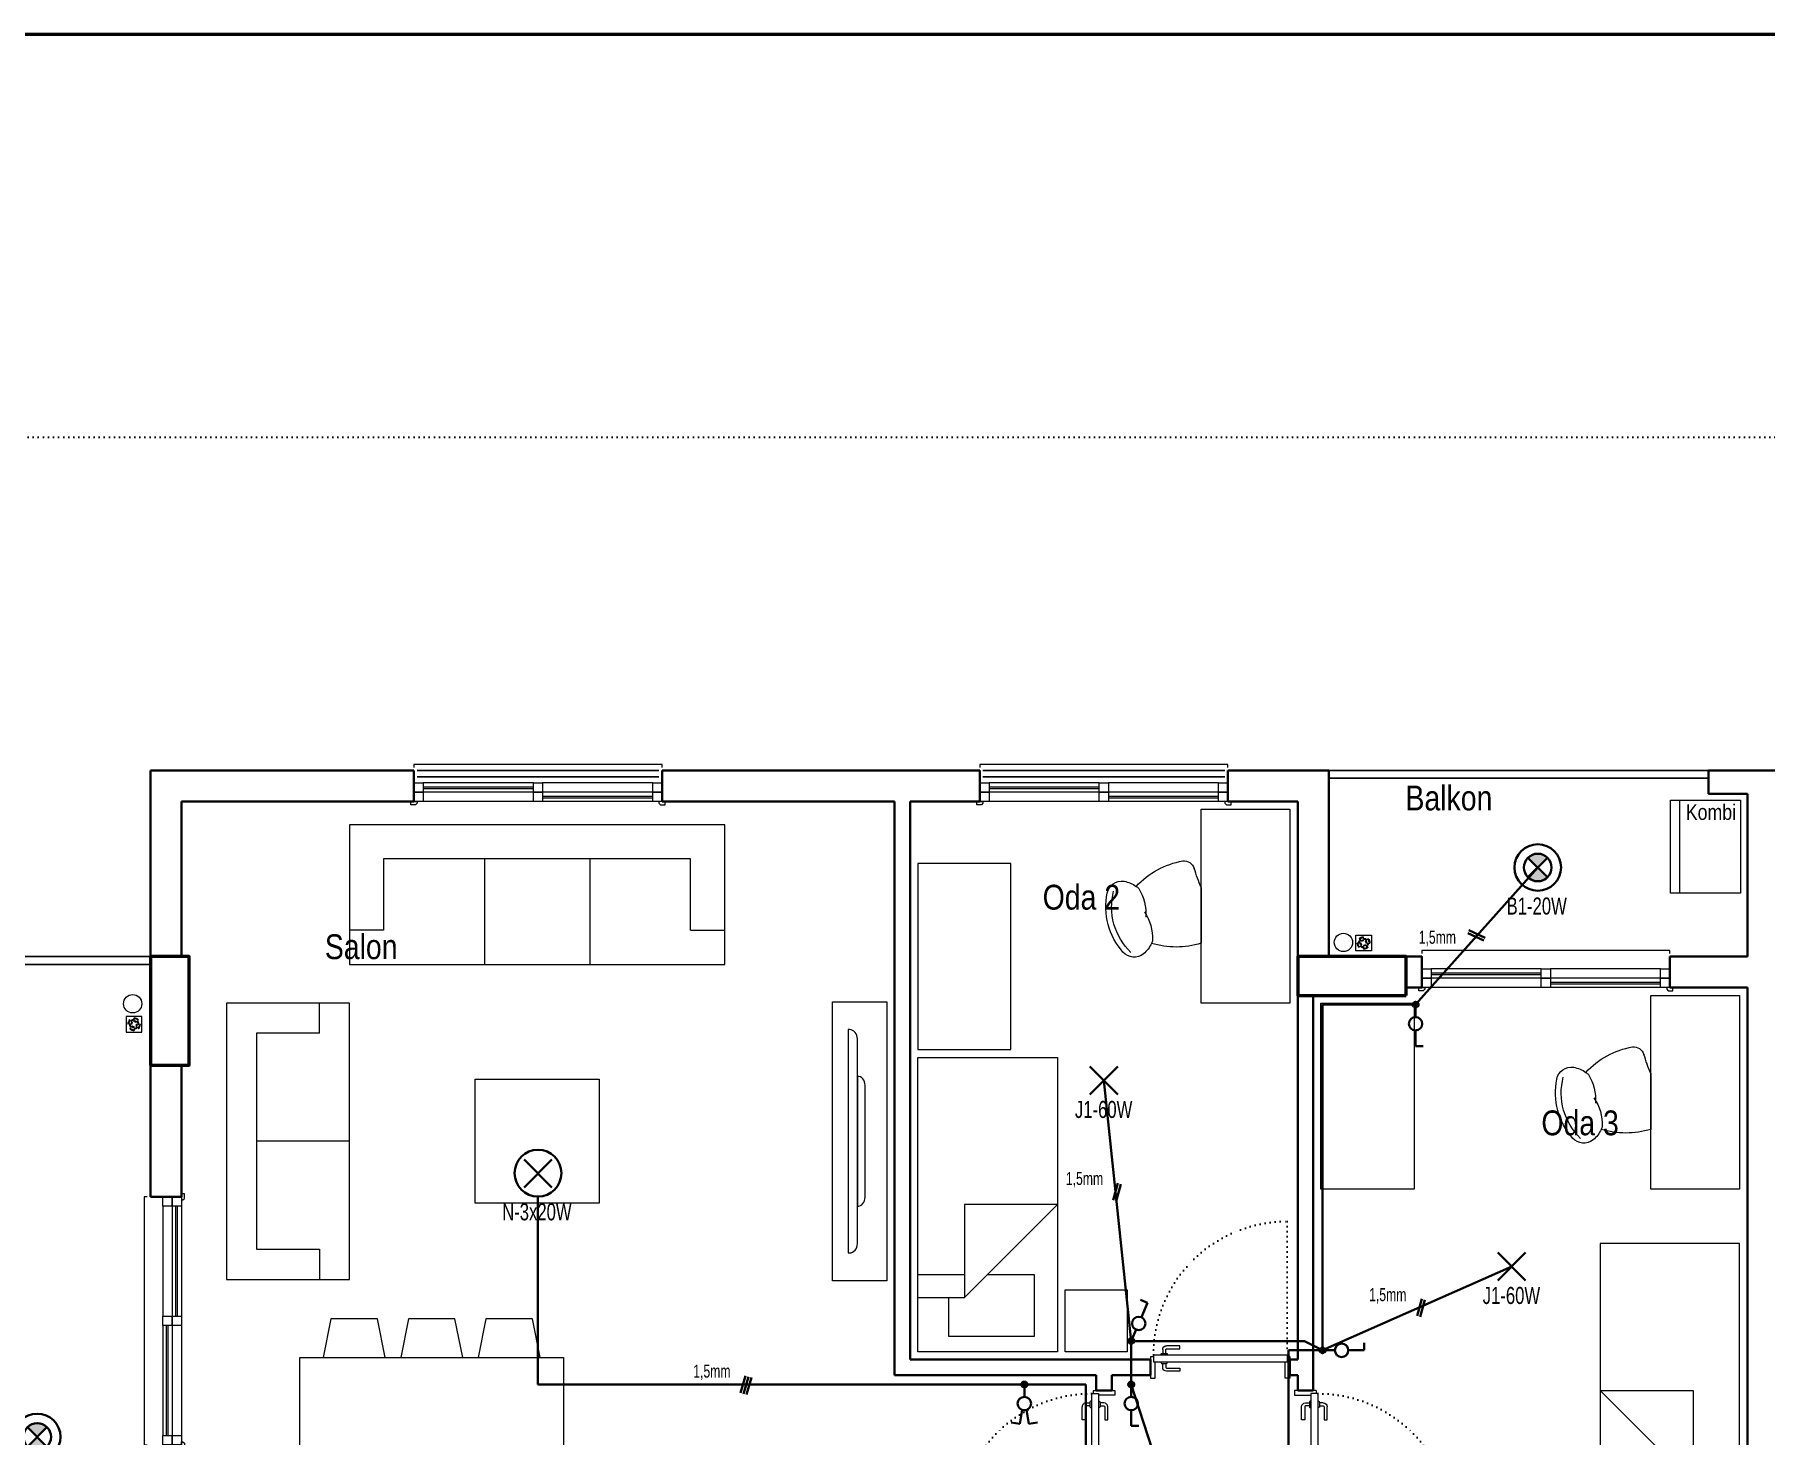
# Model space of a CAD drawing. Header units: millimetres. Extents: x 1852829 to 1882754, y -270850 to -231658.
# Drawn here: x 1864848 to 1865964, y -247250 to -246346 of the extents above; entities that cross this region are included whole.
import ezdxf
from ezdxf.enums import TextEntityAlignment as Align

# ---------------------------------------------------------------- set-up
doc = ezdxf.new("R2010")
doc.units = ezdxf.units.MM
for name, pattern in [('CONTINOUS', [0]), ('CONTINU', [0]), ('DASHED', [0.75, 0.5, -0.25]), ('izdüşüm arka', [3.174999999999999, 0, -3.174999999999999])]:
    doc.linetypes.add(name, pattern=pattern)
for name, color, linetype, lineweight in [('a_ba', 6, 'Continuous', 50), ('a_doğrama', 251, 'Continuous', 20), ('a_duvar', 251, 'Continuous', 35), ('a_görünüş', 32, 'Continuous', 25), ('a_görünüş_ince', 8, 'Continuous', 20), ('a_izdüşüm_arka', 251, 'izdüşüm arka', 30), ('a_not_mahal', 253, 'Continuous', 5), ('a_tefriş', 8, 'Continuous', 20), ('a_çerçeve_line', 7, 'Continuous', 50), ('Aydınlatma', 4, 'CONTINOUS', 35), ('Aydınlatma_', 3, 'Continuous', 40), ('m_yib', 65, 'Continuous', 20), ('Priz', 6, 'CONTINOUS', 40), ('Topraklama', 3, 'DASHED', 40)]:
    doc.layers.add(name, color=color, linetype=linetype, lineweight=lineweight)
doc.styles.add('Grupcad', font='arial.ttf', dxfattribs={"width": 0.7})
doc.styles.add('OL', font='tsimplex.shx', dxfattribs={"width": 0.8, "height": 12})
doc.styles.get("Standard").update_dxf_attribs({"font": 'ARIALN.TTF'})

# ---------------------------------------------------------------- blocks, each defined once
blk = doc.blocks.new('K2')
at = {"layer": 'a_doğrama', "color": 251, "linetype": 'Continuous'}
for p, q in [((-12.00000000162981, 90), (-12.00000000162981, 88.09999999962747)), ((-12.00000000162981, 90), (-10.00000000186265, 90)), ((-13.00000000162981, 88.09999999962747), (-13.00000000186265, 1.900000000372529)), ((-13.00000000162981, 88.09999999962747), (-8.500000001862645, 88.09999999962747)), ((-8.500000001862645, 88.09999999962747), (-8.500000001862645, 1.900000000372529)), ((-13.00000000186265, 1.900000000372529), (-8.500000001862645, 1.900000000372529)), ((-12.00000000186265, 0), (-12.00000000186265, 1.900000000372529)), ((-12.00000000186265, 0), (-10.00000000186265, 0))]:
    blk.add_line(p, q, dxfattribs=at)
for points in [[(-1.629814505577087e-09, 90.00000000005821), (1.999999998137355, 90), (1.999999998137355, 87), (-8.500000001862645, 87)], [(0, 0), (2, 0), (2, 3), (-8.500000001862645, 3)]]:
    blk.add_lwpolyline(points, dxfattribs=at)
at = {"layer": 'a_doğrama', "color": 251}
for points in [[(-14.00000000162981, 80.09999999962747), (-16.50000000162981, 80.09999999962747, 0.414213562373095), (-17.00000000162981, 79.59999999962747), (-17.00000000186265, 71.09999999962747), (-19.00000000186265, 71.09999999962747), (-19.00000000186265, 79.59999999962747)], [(-13.00000000162981, 83.09999999962747), (-13.50000000186265, 83.09999999962747, 0.4142135623730951), (-14.00000000186265, 82.59999999962747), (-14.00000000186265, 79.59999999962747, 0.414213562373095), (-13.50000000162981, 79.09999999968568), (-13.00000000162981, 79.09999999962747)], [(-8.500000001629815, 83.09999999962747), (-8.000000001629815, 83.09999999962747, -0.4142135623730951), (-7.500000001862645, 82.59999999962747), (-7.500000001862645, 79.59999999962747, -0.414213562373095), (-8.000000001629815, 79.09999999962747), (-8.500000001629815, 79.09999999962747)], [(-7.500000001862645, 80.09999999956926), (-5.000000001862645, 80.09999999962747, -0.414213562373095), (-4.500000001862645, 79.59999999962747), (-4.500000001862645, 71.09999999962747), (-2.500000001862645, 71.09999999962747), (-2.500000001629815, 79.59999999962747)]]:
    blk.add_lwpolyline(points, format="xyb", dxfattribs=at)
for points in [[(-16.50000000186265, 82.09999999962747), (-14.00000000162981, 82.09999999962747)], [(-5.000000001862645, 82.09999999962747), (-7.500000001862645, 82.09999999962747)]]:
    blk.add_lwpolyline(points, dxfattribs=at)
for centre, start, end in [((-16.50000000186265, 79.59999999962747), 90, 180), ((-5.000000001629815, 79.59999999962747), 0, 90)]:
    blk.add_arc(centre, 2.499999999999999, start, end, dxfattribs=at)
at = {"layer": 'a_izdüşüm_arka', "color": 251}
blk.add_lwpolyline([(-99.20006576180458, 1.900000000372529), (-13.00006576254964, 1.900000000372529)], dxfattribs=at)
blk.add_arc((-13.00006576254964, 1.900000000372529), 86.19999999925494, 89.99995624410063, 180, dxfattribs=at)
blk = doc.blocks.new('160p')
at = {"layer": 'a_doğrama', "color": 251}
for points in [[(-5.999925318639725, -6), (-5.999925318639725, 0), (-11.99992531863973, 0), (-11.99992531863973, -6)], [(7.46813602745533e-05, -6), (7.46813602745533e-05, 0), (-5.999925318639725, 0), (-5.999925318639725, -6)], [(-5.999925318639725, -83), (-5.999925318639725, -77), (-11.99992531863973, -77), (-11.99992531863973, -83)], [(7.46813602745533e-05, -83), (7.46813602745533e-05, -77), (-5.999925318639725, -77), (-5.999925318639725, -83)], [(-5.999925318639725, -160), (-5.999925318639725, -154), (-11.99992531863973, -154), (-11.99992531863973, -160)], [(7.46813602745533e-05, -160), (7.46813602745533e-05, -154), (-5.999925318639725, -154), (-5.999925318639725, -160)]]:
    blk.add_lwpolyline(points, close=True, dxfattribs=at)
for points in [[(2.000037341145799, -1.000074680894613), (2.00014936318621, 1.999925318174064), (0.0001493635354563594, 1.999999999068677), (0, -1.999999998137355), (1.000000001280569, -2.000037338584661), (2.000037341145799, -1.000074680894613)], [(-9.499925318639725, -6), (-9.499925318639725, -77)], [(-8.499925318639725, -6), (-8.499925318639725, -77)], [(-3.499925318639725, -83), (-3.499925318639725, -154)], [(-2.499925318639725, -83), (-2.499925318639725, -154)], [(2.000037341145799, -158.9999253191054), (2.00014936318621, -161.9999253181741), (0.0001493635354563594, -161.9999999990687), (0, -158.0000000018626), (1.000000001280569, -157.9999626614153), (2.000037341145799, -158.9999253191054)]]:
    blk.add_lwpolyline(points, dxfattribs=at)
at = {"layer": 'a_görünüş_ince', "color": 251}
for points in [[(-21.99992531829048, -160), (-23.99992531829048, -160), (-23.99992531805765, 0), (-21.99992531805765, 0)], [(-11.99992531863973, -77), (-11.99992531863973, -6)], [(-5.999925318639725, -77), (-5.999925318639725, -6)], [(-5.999925318639725, -77), (-5.999925318639725, -6)], [(7.46813602745533e-05, -77), (7.46813602745533e-05, -6)], [(-11.99992531863973, -154), (-11.99992531863973, -83)], [(-5.999925318639725, -154), (-5.999925318639725, -83)], [(-5.999925318639725, -154), (-5.999925318639725, -83)], [(7.46813602745533e-05, -154), (7.46813602745533e-05, -83)]]:
    blk.add_lwpolyline(points, dxfattribs=at)
blk = doc.blocks.new('tefriş_koltuk_242x90')
at = {"layer": 'a_tefriş'}
for p, q in [((-34, -22), (-34, -90)), ((34, -22), (34, -90)), ((-99, -68), (-121, -68)), ((99, -68), (121, -68))]:
    blk.add_line(p, q, dxfattribs=at)
for points in [[(-121, -90), (-121, 0), (121, 0), (121, -90), (-121, -90)], [(-99, -68), (-99, -22), (99, -22), (99, -68)]]:
    blk.add_lwpolyline(points, dxfattribs=at)
blk = doc.blocks.new('tefriş_koltuk_202x90')
at = {"layer": 'a_tefriş'}
for p, q in [((0, -90), (0, -22)), ((-79, -68), (-101, -68)), ((79, -68), (101, -68))]:
    blk.add_line(p, q, dxfattribs=at)
for points in [[(101, -90), (101, 0), (-101, 0), (-101, -90), (101, -90)], [(79, -68), (79, -22), (-79, -22), (-79, -68)]]:
    blk.add_lwpolyline(points, dxfattribs=at)
blk = doc.blocks.new('tefirş_tv')
at = {"layer": 'a_tefriş'}
for points in [[(60, 4), (60, 5, 0.4142135623730951), (55, 10), (-55, 10, 0.4142135623730951), (-60, 5), (-60, 4)], [(35, 10), (35, 10, 0.4142135623730951), (30, 15), (-30, 15, 0.4142135623730951), (-35, 10), (-35, 10)]]:
    blk.add_lwpolyline(points, format="xyb", close=True, dxfattribs=at)
blk = doc.blocks.new('tefriş_yatak tek')
at = {"layer": 'a_tefriş'}
for points in [[(0, -0.4500000000007276), (-1.899999999994179, -0.4499999999825377), (-1.899999999994179, 0.4500000000152795), (7.276000000000001e-12, 0.4499999999970897)], [(-1.899999999994179, -0.4999999999818101), (-1.5, -0.4999999999818101), (-1.5, -0.8999999999832652), (-1.899999999994179, -0.8999999999832652)]]:
    blk.add_lwpolyline(points, close=True, dxfattribs=at)
for points in [[(-1.549999999995634, 0.4500000000080036), (-1.549999999995634, 0.1500000000087311), (-0.9499999999970896, -0.4499999999934517), (-0.9499999999970896, 0.1500000000087311), (-1.549999999995634, 0.1500000000087311)], [(-1.399999999994179, 0.4500000000080036), (-1.399999999994179, 0.1500000000087311)], [(-1.399999999994179, 7.276000000000001e-12), (-1.399999999994179, -0.2999999999919964), (-1.799999999995634, -0.2999999999847205), (-1.799999999995634, 0.2500000000181899), (-1.549999999995634, 0.250000000007276)]]:
    blk.add_lwpolyline(points, dxfattribs=at)
blk = doc.blocks.new('tefriş_sandalye')
at = {"layer": 'a_tefriş'}
blk.add_line((0, -17.97193204984069), (0, 17.97193204984069), dxfattribs=at)
at = {"layer": 'a_tefriş', "extrusion": (0, 0, -1)}
for centre, major_axis, ratio, start_param, end_param in [((48.74146834015846, 10.45292807649821), (12.99667295679291, -12.99667295679291), 0.9999999999988621, 2.778399601265729, 3.245117787393993), ((43.18287486303598, 17.30047719366848), (6.760212006542563, 6.760212006542566), 0.9999999999999275, 4.815914114188857, 6.347040341211097), ((17.00272081233561, -5.732868962921202), (31.41721406745103, -31.41721406745102), 0.9999999999999692, -1.506941292763139, -0.5874538096300875), ((16.00839138403535, -34.32217725366354), (38.67132311283241, 38.67132311283241), 0.9999999999999551, 5.200723096198017, 5.794059864019835), ((62.07704428676516, 15.11196062900126), (21.8230740851798, -21.8230740851798), 0.999999999999872, 1.757106745828231, 2.385974519517692), ((62.07704428676516, 15.11196062900126), (21.8230740851798, -21.8230740851798), 0.999999999999872, 1.757106745828231, 2.385974519517692), ((48.74146834015846, 10.45292807649821), (12.99667295678365, -12.99667295678364), 0.99999999999815, 2.6645371924789, 2.77839960126549), ((48.74146834015846, 10.45292807649821), (12.99667295678365, -12.99667295678364), 0.99999999999815, 2.6645371924789, 2.77839960126549), ((-153.9916390515864, -79.71366215869784), (117.3146754132853, -117.3146754132853), 0.9999999999995368, -1.166716425964234, -1.087708352891789), ((1.846952122636139, 18.52903357986361), (38.67132311283346, -38.67132311283346), 0.9999999999998272, -0.0344733324385442, 0.6019458158985436), ((52.58218097593635, -3.880806615576148), (12.99667295684863, -12.99667295684863), 0.999999999997, 1.410390603520463, 1.524253012306495), ((52.58218097593635, -3.880806615576148), (12.99667295684863, -12.99667295684863), 0.999999999997, 1.410390603520463, 1.524253012306495), ((52.58218097593635, -3.880806615576148), (12.99667295680965, 12.99667295680965), 0.9999999999994532, 2.514468744187543, 2.981186930314801), ((51.19207237288356, -12.59025484323501), (6.760212006539503, -6.760212006539497), 0.9999999999997768, -0.5874538096303814, 0.9436724173930268), ((11.13268793560564, -28.2164516877383), (4.992327757084597, -4.992327757084597), 0.9999999999999302, 0.6873686376137833, 2.053884300698129)]:
    blk.add_ellipse(centre, major_axis=major_axis, ratio=ratio, start_param=start_param, end_param=end_param, dxfattribs=at)
at = {"layer": 'a_tefriş', "extrusion": (0, 0, -0.9999999999999998)}
for centre, major_axis, ratio, start_param, end_param in [((16.91667054221034, -5.533280727453529), (28.83951581086084, 28.83951581086084), 0.9999999999999994, 6.265559887738812, 7.321948975697567), ((16.91667054221034, -5.533280727453529), (28.83951581086084, 28.83951581086084), 0.9999999999999994, 6.265559887738812, 7.321948975697567), ((66.46064479555935, -1.247859190218149), (21.82307408517871, -21.82307408517871), 0.9999999999999848, 1.802815685268583, 2.431683458958088), ((66.46064479555935, -1.247859190218149), (21.82307408517871, -21.82307408517871), 0.9999999999999848, 1.802815685268583, 2.431683458958088)]:
    blk.add_ellipse(centre, major_axis=major_axis, ratio=ratio, start_param=start_param, end_param=end_param, dxfattribs=at)
blk = doc.blocks.new('tefriş_süzgeç')
at = {"layer": 'a_tefriş'}
for p, q in [((4.999999999767168, 0), (-4.999999999767168, 0)), ((-4.999999999767168, 0), (-5.00000000023283, -9.999999999068676)), ((4.999999999767168, -9.999999999068676), (4.999999999767168, 0)), ((-5.00000000023283, -9.999999999068676), (4.999999999767168, -9.999999999068676)), ((-3.624374986393377, -5.061997667886316), (-4.124374985927715, -5.061997668817638)), ((-2.624374985927715, -5.061997667886316), (-3.124374985927715, -5.061997667886316)), ((-2.580978826852515, -7.580978826619684), (-2.934532216982915, -7.934532217681407)), ((-2.549553412196473, -2.511978339935012), (-2.898696066995398, -2.154068565527268)), ((-1.960721618304887, -3.338196313462503), (-2.30986427217249, -2.980286539986083)), ((-1.873872044263407, -6.873872044496237), (-2.227425434859469, -7.227425436489284)), ((-1.624374985927715, -5.061997667886316), (-2.124374985927715, -5.061997667886316)), ((-1.166765264002606, -6.166765264235437), (-1.52031865552999, -6.520318654365838)), ((-1.152982795378193, -3.943617439828813), (-1.502125448780134, -3.585707665421068)), ((-0.157720073460041, -2.526679446673369), (-0.157720073460041, -2.026679447604692)), ((-0.0619976662273985, -1.499620349357428), (-0.0619976662273985, -0.999620350288751)), ((-0.0619976681191474, -2.99962035100907), (-0.0619976685848087, -3.501690010540187)), ((-0.0619976681191474, -6.624374984763563), (-0.0619976676534861, -7.124374984763563)), ((-0.0619976676534861, -7.624374986626207), (-0.0619976681191474, -8.124374986626206)), ((-0.0619976685848087, -8.624374985694885), (-0.0619976681191474, -9.124374986626206)), ((1.042769928695634, -3.957230071537196), (1.396323318826034, -3.603676681406795)), ((1.056382559938356, -6.152982796542346), (1.4142923343461, -6.502125450409948)), ((1.500379648292437, -5.061997667886316), (2.000379649223759, -5.061997667886316)), ((1.749876709422096, -3.250123291276395), (2.103430098621174, -2.896569899283349)), ((1.772202108753845, -6.851268104277551), (2.130111884092912, -7.200410758145153)), ((2.456983491079881, -2.543016509152948), (2.810536880744621, -2.189463119022548)), ((2.488021658966317, -7.549553413875401), (2.8459314329084, -7.898696067743003)), ((2.500379649223759, -5.061997667886316), (3.000379648758098, -5.061997667886316)), ((3.500379649689422, -5.061997667886316), (4.000379649689422, -5.061997666954994))]:
    blk.add_line(p, q, dxfattribs=at)
for centre, radius, start, end in [((-0.0619976681191474, -5.061997667886316), 4.062377317597922, 134.2895954455946, 179.9999999466391), ((-0.0619976681191474, -5.061997667886316), 3.562377317597923, 134.2895954455946, 179.9999999466391), ((-0.0619976681191474, -5.061997667886316), 3.062377317597923, 179.9999999466391, 225.0000000094237), ((-0.0619976681191474, -5.061997667886316), 4.062377317597922, 225.0000000094237, 269.9999999733196), ((-0.0619976681191474, -5.061997667886316), 2.562377317597923, 179.9999999466391, 225.0000000094237), ((-0.0619976681191474, -5.061997667886316), 3.562377317597923, 225.0000000094237, 269.9999999733196), ((-0.3842644772885251, -4.420736038768153), 2.404751406819375, 84.59432072315609, 143.2015872092405), ((-0.0619976681191474, -5.061997667886316), 2.062377317597923, 134.2895954455946, 179.9999999466391), ((-0.1431039219996819, -4.967836399330735), 2.441200708543581, 90.34304790748254, 138.1212251299477), ((-0.0619976681191474, -5.061997667886316), 1.562377317597923, 134.2895954455946, 179.9999999466391), ((-0.0619976681191474, -5.061997667886316), 2.062377317597923, 225.0000000094237, 269.9999999733196), ((-0.0619976681191474, -5.061997667886316), 1.562377317597923, 225.0000000094237, 269.9999999733196), ((-0.0619976681191474, -5.061997667886316), 4.062377317597922, 45.00000000942374, 89.99999997331958), ((-0.0619976681191474, -5.061997667886316), 3.562377317597923, 45.00000000942374, 89.99999997331958), ((-0.0619976681191474, -5.061997667886316), 2.062377317597923, 45.00000000942374, 89.99999997331958), ((-0.0619976681191474, -5.061997667886316), 1.562377317597923, 45.00000000942374, 89.99999997331958), ((-0.0619976681191474, -5.061997667886316), 2.562377317597923, 269.9999999733196, 315.710404554327), ((-0.0619976681191474, -5.061997667886316), 3.062377317597923, 269.9999999733196, 315.710404554327), ((-0.0619976681191474, -5.061997667886316), 1.562377317597923, 314.2895954455946, 359.9999999466391), ((-0.0619976681191474, -5.061997667886316), 2.062377317597923, 314.2895954455946, 359.9999999466391), ((-0.0619976681191474, -5.061997667886316), 2.562377317597923, 359.9999999466391, 45.00000000942374), ((-0.0619976681191474, -5.061997667886316), 3.062377317597923, 359.9999999466391, 45.00000000942374), ((-0.0619976681191474, -5.061997667886316), 3.562377317597923, 314.2895954455946, 359.9999999466391), ((-0.0619976681191474, -5.061997667886316), 4.062377317597922, 314.2895954455946, 359.9999999466391)]:
    blk.add_arc(centre, radius, start, end, dxfattribs=at)
blk = doc.blocks.new('kombi')
at = {"layer": 'a_tefriş', "lineweight": 20}
for p, q in [((-4.751340766903013, 59.99999982936424), (40.24865918117575, 60.0021619629988)), ((-4.748457922134548, -1.013686414808035e-07), (-4.751340766903013, 59.99999982936424)), ((1.251542070880532, 0.0002881831023842096), (1.248659226112068, 60.00028811386437)), ((40.24865918117575, 60.0021619629988), (40.25154202594422, 0.002162032265914604)), ((69.24875934096053, 60.0019962839142), (69.24587649595924, 0.001996353181311861)), ((114.2487592888065, 59.99983415027964), (69.24875934096053, 60.0019962839142)), ((108.2458764510229, 0.0001225040468852967), (108.2487592957914, 60.00012243477977)), ((114.245876444038, -0.0001657804532442242), (114.2487592888065, 59.99983415027964)), ((40.25154202594422, 0.002162032265914604), (-4.748457922134548, -1.013686414808035e-07)), ((69.24587649595924, 0.001996353181311861), (114.245876444038, -0.0001657804532442242))]:
    blk.add_line(p, q, dxfattribs=at)
at = {"layer": 'a_not_mahal'}
for p in [(5.042008734541014, 47.32219275448006), (73.18532747216523, 47.32202707542456)]:
    blk.add_text('Kombi', height=10, dxfattribs=at).set_placement(p)
blk = doc.blocks.new('J1-20W')
at = {"layer": 'Aydınlatma', "color": 1, "linetype": 'CONTINU'}
for p, q in [((9, 9), (-9, -9)), ((-9, 9), (9, -9))]:
    blk.add_line(p, q, dxfattribs=at)
at = {"layer": 'Aydınlatma', "linetype": 'CONTINU', "style": 'Grupcad', "width": 0.7, "flags": 8}
blk.add_attdef('J1-20W', text='', height=11, dxfattribs=at).set_placement((0, 18.74764386721654), align=Align.MIDDLE_CENTER)
blk = doc.blocks.new('N-3x20W')
at = {"layer": 'Aydınlatma', "color": 6, "linetype": 'CONTINU'}
for p, q in [((9, 9), (-9, -9)), ((-9, 9), (9, -9))]:
    blk.add_line(p, q, dxfattribs=at)
at = {"layer": 'Aydınlatma', "linetype": 'CONTINU'}
blk.add_circle((0, -0.3079431056394242), 15.11081903452493, dxfattribs=at)
at = {"layer": 'Aydınlatma', "linetype": 'CONTINU', "style": 'Grupcad', "width": 0.7, "flags": 8}
blk.add_attdef('N-3X20W', text='', height=11, dxfattribs=at).set_placement((0, 24.80287592888635), align=Align.MIDDLE_CENTER)
blk = doc.blocks.new('B1-20W')
at = {"layer": 'Aydınlatma', "linetype": 'CONTINU'}
h = blk.add_hatch(color=1, dxfattribs=at)
edge = h.paths.add_edge_path()
edge.add_arc((-1.164153218269348e-10, 1.891748979687691e-10), 8.90954544273853, 44.99999999941044, 135.0000000005896)
edge.add_line((-6.300000000046566, 6.299999999959255), (6.300000000046566, -6.30000000007567))
edge.add_arc((-1.164153218269348e-10, -1.891748979687691e-10), 8.90954544273853, 224.9999999994104, 315.0000000005896, ccw=False)
edge.add_line((-6.299999999930151, -6.299999999959255), (6.299999999930151, 6.299999999959255))
at = {"layer": 'Aydınlatma', "color": 1, "linetype": 'CONTINU'}
for p, q in [((-6.300000000046566, 6.299999999959255), (6.300000000046566, -6.30000000007567)), ((6.299999999930151, 6.299999999959255), (-6.299999999930151, -6.299999999959255))]:
    blk.add_line(p, q, dxfattribs=at)
at = {"layer": 'Aydınlatma', "color": 4, "linetype": 'CONTINU'}
blk.add_circle((-2.91038304567337e-11, -2.91038304567337e-11), 15, dxfattribs=at)
at = {"layer": 'Aydınlatma', "color": 1, "linetype": 'CONTINU'}
blk.add_circle((0, -2.91038304567337e-11), 8.909545442950497, dxfattribs=at)
for centre, start, end in [((-1.164153218269348e-10, 1.891748979687691e-10), 44.99999999928148, 135.0000000007185), ((-1.164153218269348e-10, -1.891748979687691e-10), 224.9999999992815, 315.0000000007185)]:
    blk.add_arc(centre, 8.90954544273853, start, end, dxfattribs=at)
at = {"layer": 'Aydınlatma', "linetype": 'CONTINU', "style": 'Grupcad', "width": 0.7, "flags": 8}
blk.add_attdef('B1-20W', text='', height=11, dxfattribs=at).set_placement((-2.91038304567337e-11, 24.9999999999709), align=Align.MIDDLE_CENTER)
blk = doc.blocks.new('KOMUTATOR ANAHTAR')
at = {"layer": 'Aydınlatma', "color": 6, "linetype": 'CONTINU'}
for p, q in [((-2.876584113124409, 17.46272058073373), (-8.55538248429366, 16.51159817440202)), ((-1.361482364300173, 8.416611178297899), (-2.876584113124409, 17.46272058073373)), ((1.361482364300173, 8.416611178297899), (2.876584113124409, 17.46272058073373)), ((2.876584113124409, 17.46272058073373), (8.55538248429366, 16.51159817440202))]:
    blk.add_line(p, q, dxfattribs=at)
blk.add_circle((0, 4.318423200005782), 4.318423200000162, dxfattribs=at)
blk = doc.blocks.new('NORMAL ANAHTAR')
at = {"layer": 'Aydınlatma', "color": 6, "linetype": 'CONTINU'}
for p, q in [((0, 18.75986064848257), (-4.863207719157799, 18.75986064848257)), ((0, 8.636846400011564), (0, 18.75986064848257))]:
    blk.add_line(p, q, dxfattribs=at)
blk.add_circle((0, 4.31842319999123), 4.318423200000162, dxfattribs=at)
blk = doc.blocks.new('BUAT (Enerji)')
at = {"layer": 'Priz', "linetype": 'CONTINU'}
h = blk.add_hatch(color=256, dxfattribs=at)
edge = h.paths.add_edge_path()
edge.add_arc((0, 0), 1.75, 0, 360)
blk.add_circle((0, 0), 1.75, dxfattribs=at)

msp = doc.modelspace()

# ---------------------------------------------------------------- linework, layer by layer
at = {"layer": 'a_ba', "color": 253}
for points in [[(1864922.71015413, -247011.2790660121), (1864947.71015413, -247011.2790660121), (1864947.71015413, -246941.2790660121), (1864922.71015413, -246941.2790660121)], [(1865732.710156701, -246966.2790660127), (1865732.710156701, -246941.2790660127), (1865662.710156701, -246941.2790660127), (1865662.710156701, -246966.2790660127)]]:
    msp.add_lwpolyline(points, close=True, dxfattribs=at)
at = {"layer": 'a_duvar'}
for p, q in [((1865092.710154484, -246821.279066012), (1864922.710147537, -246821.279066012)), ((1864922.710147537, -246821.279066012), (1864922.710147537, -246941.2790660121)), ((1865457.710156701, -246821.279066012), (1865252.710154484, -246821.279066012)), ((1865682.710156701, -246821.2790660121), (1865617.710156701, -246821.2790660121)), ((1865682.710156701, -246941.279066012), (1865682.710156701, -246821.2790660121)), ((1865997.710156701, -246821.279066012), (1865927.710156701, -246821.279066012)), ((1865952.710156701, -246836.279066012), (1865952.710156701, -246941.2790660121)), ((1864942.710152267, -246841.279066012), (1865092.710154484, -246841.279066012)), ((1864942.710152362, -246941.2790660121), (1864942.710152267, -246841.279066012)), ((1865252.710154484, -246841.279066012), (1865402.7101567, -246841.279066012)), ((1865402.7101567, -246841.279066012), (1865402.710156701, -247211.2790660121)), ((1865412.710156701, -247201.2790660121), (1865412.710156701, -246841.279066012)), ((1865412.710156701, -246841.279066012), (1865457.710156701, -246841.279066012)), ((1865617.710156701, -246841.279066012), (1865662.710156701, -246841.279066012)), ((1865662.710156701, -246841.279066012), (1865662.7101567, -247201.2790660121)), ((1865682.710156701, -246941.2790660121), (1865732.710156701, -246941.2790660121)), ((1865902.710156701, -246941.2790660121), (1865952.710156701, -246941.2790660121)), ((1864922.710147537, -246961.279066012), (1864922.710147537, -247096.279068155)), ((1865902.710156701, -246961.2790660121), (1865952.710156701, -246961.2790660121)), ((1865952.710156701, -246961.279066012), (1865952.710156701, -247321.279066012)), ((1865672.710156701, -247221.2789270207), (1865672.710156701, -246966.2790660127)), ((1864942.710152489, -247096.279068155), (1864942.710152427, -247011.2790660121)), ((1865567.710156692, -247201.2790660121), (1865412.710156701, -247201.2790660121)), ((1865662.710156701, -247201.2790660121), (1865657.710156701, -247201.2790660121)), ((1865402.710156701, -247211.2790660121), (1865532.710156701, -247211.2790660121)), ((1865532.710156701, -247221.2789270208), (1865532.710156701, -247211.2790660121)), ((1865542.710156701, -247211.2790660121), (1865542.710156701, -247221.2789270208)), ((1865542.710156701, -247211.2790660121), (1865567.710156692, -247211.2790660121)), ((1865657.710156701, -247211.2790660121), (1865662.710156701, -247211.2790660121)), ((1865662.710156701, -247211.2790660121), (1865662.710156701, -247221.2790660034))]:
    msp.add_line(p, q, dxfattribs=at)
for points in [[(1865092.710154484, -246841.279066012), (1865092.710154484, -246821.279066012)], [(1865252.710154484, -246841.279066012), (1865252.710154484, -246821.279066012)], [(1865457.710156701, -246841.279066012), (1865457.710156701, -246821.279066012)], [(1865617.710156701, -246841.279066012), (1865617.710156701, -246821.2790660121)], [(1865927.710156701, -246821.279066012), (1865927.710156701, -246836.279066012), (1865952.710156701, -246836.279066012)], [(1865732.710156701, -246941.2790660121), (1865742.710156701, -246941.2790660121), (1865742.710156701, -246961.2790660121), (1865732.710156701, -246961.2790660121)], [(1865902.710156701, -246941.2790660121), (1865902.710156701, -246961.2790660121)], [(1864942.710152659, -247096.279068155), (1864922.710152659, -247096.279068155)], [(1865567.710156692, -247201.2790660121), (1865567.710156692, -247211.2790660121)], [(1865657.710156701, -247201.2790660121), (1865657.710156701, -247211.2790660121)], [(1865532.7101567, -247221.2789270208), (1865542.7101567, -247221.2789270208)], [(1865662.708905858, -247221.2790660208), (1865672.708905858, -247221.2789270381)]]:
    msp.add_lwpolyline(points, dxfattribs=at)
at = {"layer": 'a_görünüş', "color": 251}
for points in [[(1865250.710154484, -246821.2790659256), (1865094.716328482, -246821.2790723545)], [(1865250.710154484, -246825.2790659268), (1865094.716328482, -246825.279072437)], [(1865615.7101567, -246821.2790659256), (1865459.716330698, -246821.2790723545)], [(1865615.7101567, -246825.2790659267), (1865459.716330698, -246825.2790724369)], [(1865927.710156701, -246821.279066012), (1865682.710156701, -246821.279066012)], [(1865927.710156701, -246826.279066012), (1865682.710156701, -246826.279066012)], [(1864922.71015413, -246941.2790660121), (1864803.169644984, -246941.2790660123)], [(1864922.71015413, -246946.2790660121), (1864803.169644984, -246946.2790660123)]]:
    msp.add_lwpolyline(points, dxfattribs=at)
at = {"layer": 'a_izdüşüm_arka'}
msp.add_lwpolyline([(1864722.710147537, -246606.279066012), (1867202.710147536, -246606.279066012), (1867202.710147536, -249056.2790660121), (1864722.710147537, -249056.2790660121)], close=True, dxfattribs=at)
at = {"layer": 'a_tefriş'}
for points in [[(1865600.366921545, -246846.279066012), (1865657.710178523, -246846.279066012), (1865657.710178524, -246971.2857314085), (1865600.366921545, -246971.2857314085)], [(1865417.710156702, -247001.2790660119), (1865477.710156702, -247001.2790660119), (1865477.710156702, -246881.2790660119), (1865417.710156702, -246881.2790660119)], [(1865362.708295782, -246970.4192354444), (1865397.708295782, -246970.4192354444), (1865397.712671522, -247150.4192354444), (1865362.712671522, -247150.4192354444)], [(1865737.710156701, -247091.2790660127), (1865677.710156701, -247091.2790660127), (1865677.710156701, -246971.2790660127), (1865737.710156701, -246971.2790660127)], [(1865890.366899722, -246966.2790662019), (1865947.7101567, -246966.2790662019), (1865947.710156701, -247091.2857315984), (1865890.366899722, -247091.2857315984)], [(1865132.145690226, -247020.4229237958), (1865212.145690226, -247020.4229237958), (1865212.149075515, -247100.4229240647), (1865132.149075515, -247100.4229240647)], [(1865019.161601461, -247199.9695764861), (1865189.161601461, -247199.9695764861), (1865189.161601461, -247269.9695764861), (1865019.161601461, -247269.9695764861)]]:
    msp.add_lwpolyline(points, close=True, dxfattribs=at)
for points in [[(1865074.161601461, -247199.9695764861), (1865069.161601461, -247174.9695764861), (1865039.161601461, -247174.9695764861), (1865034.161601461, -247199.9695764861)], [(1865124.161601461, -247199.9695764861), (1865119.161601461, -247174.9695764861), (1865089.161601461, -247174.9695764861), (1865084.161601461, -247199.9695764861)], [(1865174.161601461, -247199.9695764861), (1865169.161601461, -247174.9695764861), (1865139.161601461, -247174.9695764861), (1865134.161601461, -247199.9695764861)]]:
    msp.add_lwpolyline(points, dxfattribs=at)
at = {"layer": 'a_çerçeve_line'}
msp.add_lwpolyline([(1872123.904255825, -249346.4948289079), (1872123.904255825, -246346.4948289079), (1853005.390146533, -246346.4948289079), (1853005.390146533, -249346.4948289079)], close=True, dxfattribs=at)
at = {"layer": 'Aydınlatma'}
for p, q in [((1865738.7101567, -246972.2790669061), (1865817.508750351, -246883.8114903304)), ((1865738.7101567, -246972.2790669061), (1865678.708905855, -246972.2790669061)), ((1865678.708905855, -246972.2790669061), (1865678.708905855, -247195.2774719861)), ((1865537.7101567, -247021.2790660723), (1865555.353029575, -247189.2897624464)), ((1865172.710161282, -247096.0819420012), (1865172.710161282, -247217.2790660121)), ((1865678.708905855, -247195.2774719861), (1865800.7101567, -247141.2790664591)), ((1865666.989600719, -247189.2786396024), (1865555.353029575, -247189.2897624464)), ((1865555.353029575, -247189.2897624464), (1865555.353029575, -247217.2790660121)), ((1865678.708905855, -247195.2774719861), (1865656.710156699, -247195.2796638186)), ((1865656.710156699, -247195.2796638186), (1865656.7101567, -247522.2790647657)), ((1865678.708905855, -247195.2774719861), (1865666.989600719, -247189.2786396024)), ((1865486.39112164, -247217.2790660121), (1865172.710161282, -247217.2790660121)), ((1865486.39112164, -247217.2790660121), (1865525.966890297, -247217.2790660121)), ((1865525.966890297, -247217.2790660121), (1865525.966890297, -247315.7916491827)), ((1865555.353029575, -247217.2790660121), (1865602.7101567, -247363.7790660121))]:
    msp.add_line(p, q, dxfattribs=at)
at = {"layer": 'Aydınlatma', "color": 3}
for p, q in [((1865782.682514256, -246930.9245269039), (1865772.313455469, -246926.1271465615)), ((1865783.522313065, -246929.1093855979), (1865773.153254278, -246924.3120052555)), ((1865543.693460212, -247098.5043525335), (1865546.790954401, -247087.507181623)), ((1865545.618554821, -247099.0465801129), (1865548.71604901, -247088.0494092025)), ((1865739.741658167, -247173.0771514056), (1865742.839152355, -247162.0799804951)), ((1865741.666752775, -247173.619378985), (1865744.764246964, -247162.6222080746)), ((1865303.367498231, -247222.7776514673), (1865306.46499242, -247211.7804805569)), ((1865305.29259284, -247223.3198790468), (1865308.390087029, -247212.3227081363)), ((1865307.217687448, -247223.8621066262), (1865310.315181637, -247212.8649357157))]:
    msp.add_line(p, q, dxfattribs=at)
at = {"layer": 'Aydınlatma', "color": 6}
for p, q in [((1865738.7101567, -246980.2790669061), (1865738.7101567, -246972.2790669061)), ((1865558.477313564, -247181.9250594069), (1865555.353579949, -247189.2899958151)), ((1865686.708905855, -247195.2774719861), (1865678.708905855, -247195.2774719861)), ((1865486.39112164, -247225.2790660121), (1865486.39112164, -247217.2790660121)), ((1865555.353029575, -247225.2790660121), (1865555.353029575, -247217.2790660121))]:
    msp.add_line(p, q, dxfattribs=at)
at = {"layer": 'm_yib'}
for centre in [(1865692.212914939, -246932.1764337981), (1864911.293842091, -246971.7126484763)]:
    msp.add_circle(centre, 5.917362598526119, dxfattribs=at)

# ---------------------------------------------------------------- block references
at = {"layer": 'a_duvar', "xscale": -1}
for p, rotation in [((1865092.710165395, -246841.2789913307), 90), ((1865457.710167612, -246841.2789913307), 90), ((1865742.710167612, -246961.2789917214), 90), ((1864942.710077808, -247256.279055685), 180)]:
    msp.add_blockref('160p', p, dxfattribs=dict(at, rotation=rotation))
at = {"layer": 'a_duvar'}
msp.add_blockref('kombi', (1865907.937831403, -246900.4165326411), dxfattribs=at)
at = {"layer": 'a_izdüşüm_arka', "ltscale": 5, "xscale": -1}
for p, rotation in [((1865657.710295683, -247211.279066013), 90.00079631210939), ((1865662.710156701, -247311.2790660121), 0.0007963121093723657)]:
    msp.add_blockref('K2', p, dxfattribs=dict(at, rotation=rotation))
at = {"layer": 'a_izdüşüm_arka', "ltscale": 5, "rotation": 359.9992036878907}
msp.add_blockref('K2', (1865542.710156701, -247311.2790660122), dxfattribs=at)
at = {"layer": 'a_tefriş', "xscale": -1}
msp.add_blockref('tefriş_koltuk_242x90', (1865172.149465439, -246856.2790661191), dxfattribs=at)
at = {"layer": 'a_tefriş'}
for name, p, rotation in [('tefriş_sandalye', (1865600.366921545, -246914.747647153), 180), ('tefriş_süzgeç', (1864912.190833852, -246989.9481536295), 179.9999999999999), ('tefriş_sandalye', (1865890.366899722, -247034.7476473428), 180)]:
    msp.add_blockref(name, p, dxfattribs=dict(at, rotation=rotation))
at = {"layer": 'a_tefriş', "xscale": -1, "rotation": 270}
msp.add_blockref('tefriş_süzgeç', (1865710.207244367, -246932.4580058059), dxfattribs=at)
at = {"layer": 'a_tefriş', "lineweight": -3, "extrusion": (-1.396941186328875e-31, -2.241813849475929e-16, -1), "xscale": -0.8823529411764706, "yscale": 0.8823529411764706, "zscale": -0.8823529411764706, "rotation": 270}
msp.add_blockref('tefriş_koltuk_202x90', (-1864971.737700733, -247060.4226207328), dxfattribs=at)
at = {"layer": 'a_tefriş', "extrusion": (0, 0, -1), "xscale": -1.2, "rotation": 90.0000016677939}
msp.add_blockref('tefirş_tv', (-1865368.712671525, -247060.4187657106), dxfattribs=at)
at = {"layer": 'a_tefriş'}
for p, xscale, yscale, zscale, rotation in [((1865462.710156702, -247006.2790660127), 100.0000000000011, 100.0000000000011, 100.0000000000011, 90), ((1865902.710156699, -247126.2790660127), -100, 100, 100, 270)]:
    msp.add_blockref('tefriş_yatak tek', p, dxfattribs=dict(at, xscale=xscale, yscale=yscale, zscale=zscale, rotation=rotation))
at = {"layer": 'Aydınlatma', "linetype": 'CONTINU'}
for name, p, rotation in [('NORMAL ANAHTAR', (1865738.7101567, -246980.2790669061), 180), ('NORMAL ANAHTAR', (1865558.477313564, -247181.9250594069), 337.0164579242676), ('NORMAL ANAHTAR', (1865686.708905855, -247195.2774719861), 269.9999999999999), ('KOMUTATOR ANAHTAR', (1865486.39112164, -247225.2790660121), 180), ('NORMAL ANAHTAR', (1865555.353029575, -247225.2790660121), 180)]:
    msp.add_blockref(name, p, dxfattribs=dict(at, rotation=rotation))
ref = msp.add_blockref('N-3x20W', (1865172.710161282, -247081.2790660723), dxfattribs=dict(at, rotation=180))
ref.add_attrib('N-3X20W', 'N-3x20W', dxfattribs={"layer": 'Aydınlatma_', "color": 4, "linetype": 'Continuous', "height": 11, "style": 'Grupcad', "width": 0.7}).set_placement((1865172.011593751, -247105.9318737884), align=Align.MIDDLE_CENTER)
at = {"layer": 'Priz', "color": 4, "linetype": 'CONTINU', "rotation": 180}
for p in [(1865738.7101567, -246972.2790669061), (1865555.353029575, -247189.2897624464), (1865678.708905855, -247195.2774719861), (1865486.39112164, -247217.2790660121), (1865555.353029575, -247217.2790660121)]:
    msp.add_blockref('BUAT (Enerji)', p, dxfattribs=at)
at = {"layer": 'Topraklama'}
ref = msp.add_blockref('B1-20W', (1865817.508750351, -246883.8114903302), dxfattribs=dict(at, rotation=180))
ref.add_attrib('B1-20W', 'B1-20W', dxfattribs={"layer": 'Aydınlatma', "linetype": 'CONTINU', "height": 11, "style": 'Grupcad', "width": 0.7, "flags": 8}).set_placement((1865816.841697145, -246908.668925528), align=Align.MIDDLE_CENTER)
ref = msp.add_blockref('J1-20W', (1865537.7101567, -247021.2790660723), dxfattribs=dict(at, rotation=180))
ref.add_attrib('J1-20W', 'J1-60W', dxfattribs={"layer": 'Aydınlatma', "linetype": 'CONTINU', "height": 11, "style": 'Grupcad', "width": 0.7, "flags": 8}).set_placement((1865537.542080301, -247039.8841451374), align=Align.MIDDLE_CENTER)
ref = msp.add_blockref('J1-20W', (1865800.7101567, -247141.2790664591), dxfattribs=dict(at, rotation=180))
ref.add_attrib('J1-20W', 'J1-60W', dxfattribs={"layer": 'Aydınlatma', "linetype": 'CONTINU', "height": 11, "style": 'Grupcad', "width": 0.7, "flags": 8}).set_placement((1865800.542080301, -247159.8841455241), align=Align.MIDDLE_CENTER)
ref = msp.add_blockref('B1-20W', (1864849.741952382, -247251.1558105781), dxfattribs=dict(at, rotation=180))
ref.add_attrib('B1-20W', 'B1-20W', dxfattribs={"layer": 'Aydınlatma', "linetype": 'CONTINU', "height": 11, "style": 'Grupcad', "width": 0.7, "flags": 8}).set_placement((1864849.074899176, -247276.0132457759), align=Align.MIDDLE_CENTER)

# ---------------------------------------------------------------- texts
at = {"layer": 'a_not_mahal'}
for s, p in [('Balkon', (1865732.210713638, -246846.9619642207)), ('Oda 2', (1865498.205826169, -246910.9659087949)), ('Salon', (1865035.243646357, -246942.9198335359)), ('Oda 3', (1865819.852578791, -247056.5479565892))]:
    msp.add_text(s, height=16, dxfattribs=at).set_placement(p)
at = {"layer": 'Priz', "color": 3, "linetype": 'CONTINU', "style": 'OL', "width": 0.7}
for p in [(1865740.746922418, -246933.0026265235), (1865513.173403513, -247088.6340433736), (1865708.75115601, -247163.578319678), (1865272.847441532, -247212.9073423074)]:
    msp.add_text('1,5mm', height=8.4, dxfattribs=at).set_placement(p)

doc.saveas('drawing.dxf')
